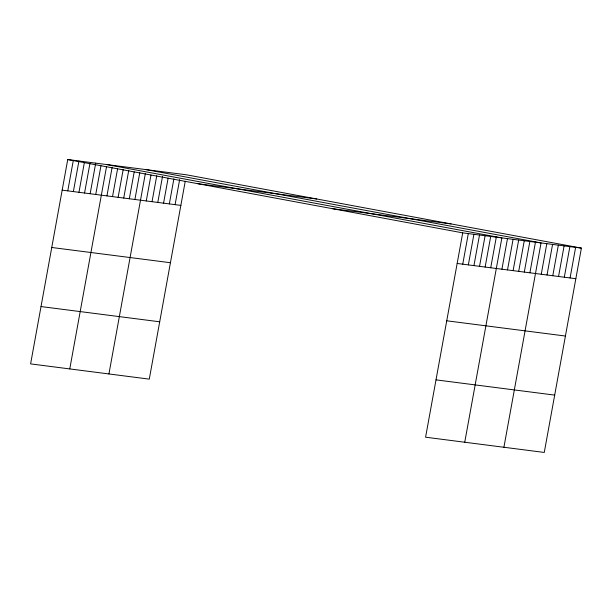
<?xml version="1.0" encoding="UTF-8"?>
<svg xmlns="http://www.w3.org/2000/svg" width="612" height="612" viewBox="0 0 612 612"><rect width="100%" height="100%" fill="white"/><g stroke="black" fill="none" stroke-linecap="round" stroke-linejoin="round"><path stroke-width="0.92" d="M581.4 248.105L462.718 232.866L425.585 437.205L544.267 452.444L581.4 248.105L186.415 174.795L67.733 159.556L30.6 363.895L149.282 379.134L185.237 181.29M67.771 190.868L73.333 160.275M73.364 191.587L78.925 160.994M78.963 192.306L84.349 162.639M84.555 193.025L89.949 163.358M90.148 193.744L95.709 163.152M95.747 194.463L100.965 165.722M69.768 368.921L106.565 166.441M106.939 195.894L112.157 167.16M112.531 196.613L117.588 168.805M118.124 197.332L123.18 169.524M123.723 198.051L128.772 170.243M129.316 198.77L134.204 171.888M134.908 199.489L139.796 172.607M108.928 373.955L145.388 173.326M146.268 200.95L150.988 174.994M152.036 201.685L156.756 175.736M157.797 202.427L162.517 176.47M163.565 203.169L168.116 178.138M169.333 203.911L173.877 178.88M175.093 204.653L179.645 179.622M462.748 264.177L468.31 233.585M468.348 264.897L473.902 234.304M473.94 265.616L479.502 235.023M479.54 266.335L485.094 235.742M485.132 267.046L490.694 236.462M490.725 267.765L496.286 237.181M464.745 442.231L501.878 237.892L106.901 164.59M501.917 269.203L507.478 238.611M507.509 269.923L513.07 239.33M513.108 270.642L518.67 240.049M518.701 271.361L524.262 240.768M524.3 272.08L529.854 241.488M529.893 272.799L535.454 242.207M503.913 447.257L541.046 242.926L146.069 169.616M541.253 274.252L546.814 243.668M547.021 274.995L552.575 244.402M552.781 275.737L558.343 245.144M558.549 276.479L564.103 245.886M564.31 277.213L569.871 246.628M570.078 277.955L575.632 247.363M198.081 183.753L316.764 198.992M332.37 208.677L451.059 223.916M62.172 190.148L180.861 205.387M457.156 263.458L575.838 278.697M51.752 247.485L170.442 262.724M446.737 320.795L565.419 336.034M41.019 306.558L159.701 321.797M436.004 379.868L554.686 395.107M67.733 159.556L462.718 232.866"/></g></svg>
